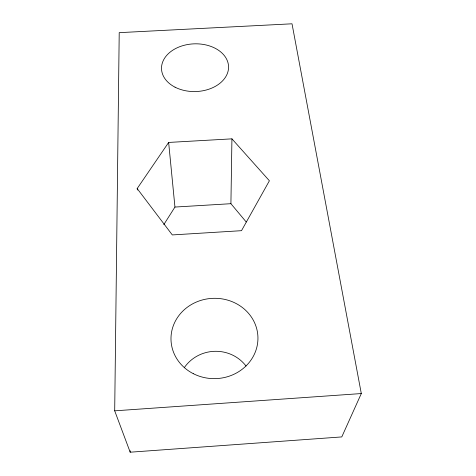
<?xml version="1.0" encoding="UTF-8"?>
<svg xmlns="http://www.w3.org/2000/svg" width="476" height="476" viewBox="0 0 476 476"><rect width="100%" height="100%" fill="white"/><g stroke="black" fill="none" stroke-linecap="round" stroke-linejoin="round"><path stroke-width="0.71" d="M114.698 410.836L119.214 32.654L292.02 23.8L361.302 393.557L341.78 436.92L130.18 452.2L114.698 410.836L361.302 393.557M246.187 221.947L230.914 203.698L231.931 138.849L168.647 142.437L137.171 188.567L137.415 190.019M163.821 224.595L174.948 207.054L168.647 142.437M174.948 207.054L230.914 203.698M231.931 138.849L269.398 180.773L241.505 230.681L172.306 234.93L137.171 188.567M130.174 450.712L130.18 452.2M184.361 367.567A37.586 36.158 -3.5 0 1 246.027 366.026M175.049 87.185A33.534 23.865 -1.9 0 0 228.343 69.883A33.534 23.865 -1.9 0 0 181.731 45.999A33.534 23.865 -1.9 0 0 175.049 87.185M193.268 373.66A43.489 40.168 -2.1 0 0 257.944 337.645A43.489 40.168 -2.1 0 0 192.185 304.093A43.489 40.168 -2.1 0 0 193.268 373.66"/></g></svg>
